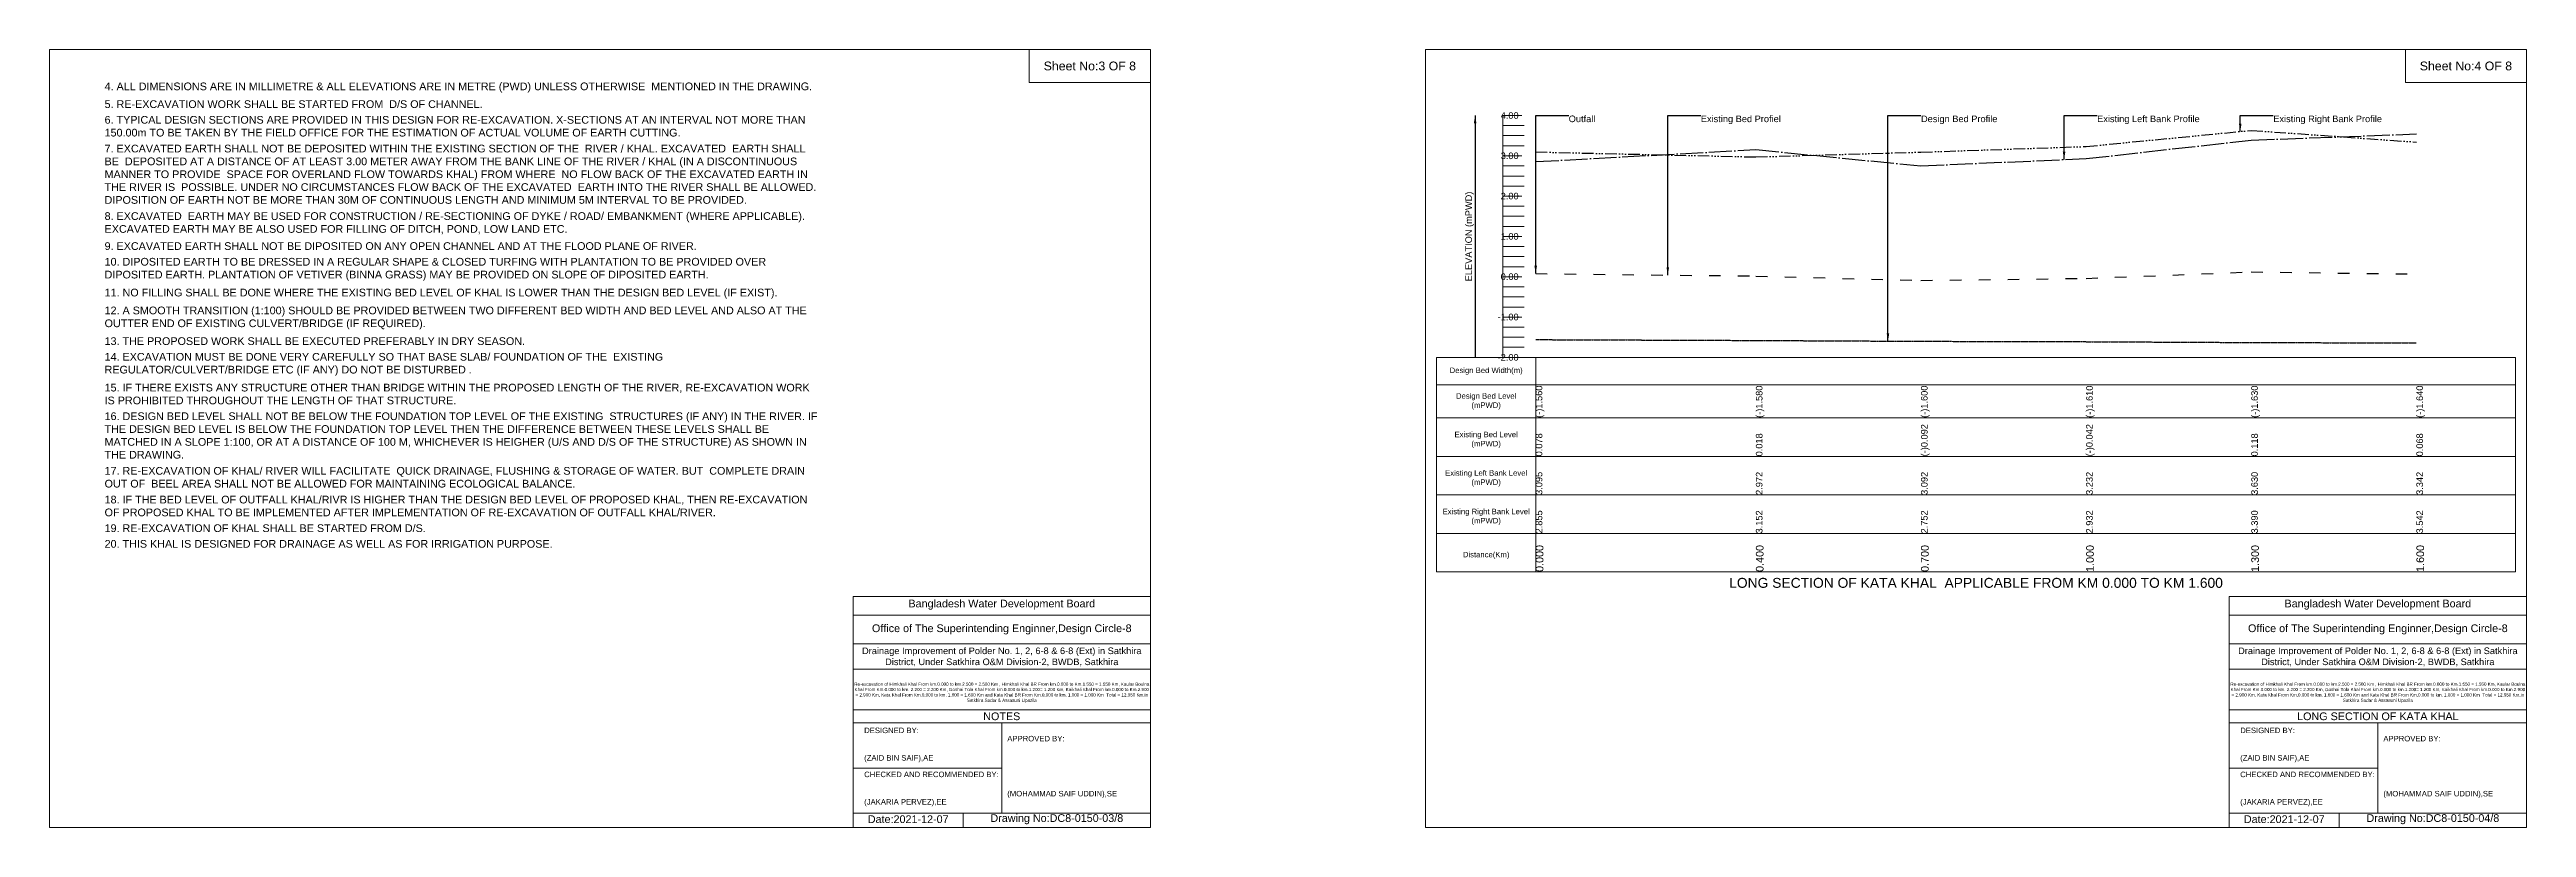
# Model space of a CAD drawing. Header units: inches. Extents: x 91000 to 628000, y -5656 to 0.
# Drawn here: x 500000 to 518000, y -5656 to 0 of the extents above; entities that cross this region are included whole.
import ezdxf

# ---------------------------------------------------------------- set-up
doc = ezdxf.new("R2010")
doc.units = ezdxf.units.IN
doc.header["$LTSCALE"] = 7
doc.header["$MEASUREMENT"] = 0
for name, pattern in [('ACAD_ISO03W100', [30, 12, -18]), ('ACAD_ISO04W100', [30, 24, -3, 0, -3]), ('ACAD_ISO14W100', [24, 12, -3, 0, -3, 0, -3, 0, -3]), ('CENTER', [2, 1.25, -0.25, 0.25, -0.25])]:
    doc.linetypes.add(name, pattern=pattern)
for name, color, linetype, lineweight in [('Cross Section Labels', 7, 'Continuous', 9), ('Design Bed Level Long Section', 7, 'CENTER', 25), ('Existing Bed Level for Long Section', 7, 'ACAD_ISO03W100', 25), ('Existing Left Bank of Long section', 7, 'ACAD_ISO04W100', 25), ('Existing Right Bank of Long Section', 7, 'ACAD_ISO14W100', 25), ('Long Section Border', 7, 'Continuous', 9), ('Long Section Labels', 7, 'Continuous', 9), ('Vscale for Long Section', 7, 'Continuous', 9)]:
    doc.layers.add(name, color=color, linetype=linetype, lineweight=lineweight)
doc.styles.get("Standard").update_dxf_attribs({"font": 'arial.ttf'})
doc.dimstyles.get("Standard").update_dxf_attribs({"dimtxt": 0.18, "dimasz": 0.18, "dimexe": 0.18, "dimexo": 0.0625, "dimgap": 0.09, "dimtad": 0, "dimtih": 1, "dimtoh": 1, "dimdec": 4, "dimzin": 0, "dimdsep": 46, "dimtxsty": 'Standard', "dimcen": 0.09, "dimadec": 0, "dimazin": 0, "dimtfac": 1, "dimtdec": 4, "dimtofl": 0, "dimtmove": 0, "dimatfit": 3, "dimfxl": 1, "dimtolj": 1, "dimtzin": 0, "dimarcsym": 0})

msp = doc.modelspace()

# ---------------------------------------------------------------- linework, layer by layer
at = {"layer": 'Cross Section Labels'}
for points in [[(500000, 0), (508000, 0), (508000, -5656), (500000, -5656)], [(507120, 0), (508000, 0), (508000, -240), (507120, -240)], [(510000, 0), (518000, 0), (518000, -5656), (510000, -5656)], [(517120, 0), (518000, 0), (518000, -240), (517120, -240)]]:
    msp.add_lwpolyline(points, close=True, dxfattribs=at)
for points in [[(505840, -5656), (505840, -3976), (508000, -3976)], [(505840, -4112), (508000, -4112)], [(515840, -5656), (515840, -3976), (518000, -3976)], [(515840, -4112), (518000, -4112)], [(505840, -4320), (508000, -4320)], [(515840, -4320), (518000, -4320)], [(505840, -4504), (508000, -4504)], [(515840, -4504), (518000, -4504)], [(505840, -4800), (508000, -4800)], [(515840, -4800), (518000, -4800)], [(505840, -4896), (508000, -4896)], [(506920, -4896), (506920, -5552)], [(515840, -4896), (518000, -4896)], [(516920, -4896), (516920, -5552)], [(505840, -5224), (506920, -5224)], [(515840, -5224), (516920, -5224)], [(505840, -5552), (508000, -5552)], [(506640, -5552), (506640, -5656)], [(515840, -5552), (518000, -5552)], [(516640, -5552), (516640, -5656)]]:
    msp.add_lwpolyline(points, dxfattribs=at)
at = {"layer": 'Design Bed Level Long Section'}
msp.add_lwpolyline([(510800, -2109), (512400, -2115), (513600, -2121), (514800, -2124), (516000, -2130), (517200, -2133)], dxfattribs=at)
at = {"layer": 'Existing Bed Level for Long Section'}
msp.add_lwpolyline([(510800, -1629), (512400, -1647), (513600, -1679), (514800, -1664), (516000, -1617), (517200, -1632)], dxfattribs=at)
at = {"layer": 'Existing Left Bank of Long section'}
msp.add_lwpolyline([(510800, -815), (512400, -728), (513600, -846), (514800, -793), (516000, -659), (517200, -614)], dxfattribs=at)
at = {"layer": 'Existing Right Bank of Long Section'}
msp.add_lwpolyline([(510800, -745), (512400, -781), (513600, -746), (514800, -705), (516000, -588), (517200, -673)], dxfattribs=at)
at = {"layer": 'Long Section Border'}
msp.add_lwpolyline([(510080, -2238), (517920, -2238), (517920, -3798), (510080, -3798)], close=True, dxfattribs=at)
for points in [[(510800, -2238), (510800, -3798)], [(510080, -2438), (517920, -2438)], [(510080, -2678), (517920, -2678)], [(510080, -2958), (517920, -2958)], [(510080, -3238), (517920, -3238)], [(510080, -3518), (517920, -3518)]]:
    msp.add_lwpolyline(points, dxfattribs=at)
at = {"layer": 'Vscale for Long Section'}
for points in [[(510560, -2238), (510560, -1945), (510560, -1652), (510560, -1359), (510560, -1066), (510560, -773), (510560, -480)], [(510560, -480), (510700, -480)], [(510560, -553), (510716, -553)], [(510560, -626), (510716, -626)], [(510560, -700), (510716, -700)], [(510560, -773), (510700, -773)], [(510560, -846), (510716, -846)], [(510560, -920), (510716, -920)], [(510560, -993), (510716, -993)], [(510560, -1066), (510700, -1066)], [(510560, -1139), (510716, -1139)], [(510560, -1212), (510716, -1212)], [(510560, -1286), (510716, -1286)], [(510560, -1359), (510700, -1359)], [(510560, -1432), (510716, -1432)], [(510560, -1506), (510716, -1506)], [(510560, -1579), (510716, -1579)], [(510560, -1652), (510700, -1652)], [(510560, -1725), (510716, -1725)], [(510560, -1798), (510716, -1798)], [(510560, -1872), (510716, -1872)], [(510560, -1945), (510700, -1945)], [(510560, -2018), (510716, -2018)], [(510560, -2092), (510716, -2092)], [(510560, -2165), (510716, -2165)], [(510560, -2238), (510700, -2238)]]:
    msp.add_lwpolyline(points, dxfattribs=at)

# ---------------------------------------------------------------- texts
at = {"layer": 'Cross Section Labels', "attachment_point": 5}
for s, insert, char_height in [('Sheet No:3 OF 8', (507560, -120), 64), ('Sheet No:4 OF 8', (517560, -120), 64), ('Bangladesh Water Development Board', (506920, -4036), 56), ('Bangladesh Water Development Board', (516920, -4036), 56), ('Office of The Superintending Enginner,Design Circle-8', (506920, -4216), 56), ('Office of The Superintending Enginner,Design Circle-8', (516920, -4216), 56)]:
    msp.add_mtext(s, dxfattribs=dict(at, insert=insert, char_height=char_height))
at = {"layer": 'Cross Section Labels'}
for s, insert, char_height, width, attachment_point in [('4. ALL DIMENSIONS ARE IN MILLIMETRE & ALL ELEVATIONS ARE IN METRE (PWD) UNLESS OTHERWISE  MENTIONED IN THE DRAWING.', (500400, -240), 56, 5200, 1), ('5. RE-EXCAVATION WORK SHALL BE STARTED FROM  D/S OF CHANNEL.', (500400, -369), 56, 5200, 1), ('6. TYPICAL DESIGN SECTIONS ARE PROVIDED IN THIS DESIGN FOR RE-EXCAVATION. X-SECTIONS AT AN INTERVAL NOT MORE THAN 150.00m TO BE TAKEN BY THE FIELD OFFICE FOR THE ESTIMATION OF ACTUAL VOLUME OF EARTH CUTTING.', (500400, -483), 56, 5200, 1), ('7. EXCAVATED EARTH SHALL NOT BE DEPOSITED WITHIN THE EXISTING SECTION OF THE  RIVER / KHAL. EXCAVATED  EARTH SHALL BE  DEPOSITED AT A DISTANCE OF AT LEAST 3.00 METER AWAY FROM THE BANK LINE OF THE RIVER / KHAL (IN A DISCONTINUOUS  MANNER TO PROVIDE  SPACE FOR OVERLAND FLOW TOWARDS KHAL) FROM WHERE  NO FLOW BACK OF THE EXCAVATED EARTH IN THE RIVER IS  POSSIBLE. UNDER NO CIRCUMSTANCES FLOW BACK OF THE EXCAVATED  EARTH INTO THE RIVER SHALL BE ALLOWED. DIPOSITION OF EARTH NOT BE MORE THAN 30M OF CONTINUOUS LENGTH AND MINIMUM 5M INTERVAL TO BE PROVIDED.', (500400, -692), 56, 5200, 1), ('8. EXCAVATED  EARTH MAY BE USED FOR CONSTRUCTION / RE-SECTIONING OF DYKE / ROAD/ EMBANKMENT (WHERE APPLICABLE). EXCAVATED EARTH MAY BE ALSO USED FOR FILLING OF DITCH, POND, LOW LAND ETC.', (500400, -1183), 56, 5200, 1), ('9. EXCAVATED EARTH SHALL NOT BE DIPOSITED ON ANY OPEN CHANNEL AND AT THE FLOOD PLANE OF RIVER.', (500400, -1401), 56, 5200, 1), ('10. DIPOSITED EARTH TO BE DRESSED IN A REGULAR SHAPE & CLOSED TURFING WITH PLANTATION TO BE PROVIDED OVER DIPOSITED EARTH. PLANTATION OF VETIVER (BINNA GRASS) MAY BE PROVIDED ON SLOPE OF DIPOSITED EARTH.^J', (500400, -1515), 56, 5200, 1), ('11. NO FILLING SHALL BE DONE WHERE THE EXISTING BED LEVEL OF KHAL IS LOWER THAN THE DESIGN BED LEVEL (IF EXIST).', (500400, -1739), 56, 5200, 1), ('12. A SMOOTH TRANSITION (1:100) SHOULD BE PROVIDED BETWEEN TWO DIFFERENT BED WIDTH AND BED LEVEL AND ALSO AT THE OUTTER END OF EXISTING CULVERT/BRIDGE (IF REQUIRED).', (500400, -1869), 56, 5200, 1), ('13. THE PROPOSED WORK SHALL BE EXECUTED PREFERABLY IN DRY SEASON.', (500400, -2092), 56, 5200, 1), ('14. EXCAVATION MUST BE DONE VERY CAREFULLY SO THAT BASE SLAB/ FOUNDATION OF THE  EXISTING REGULATOR/CULVERT/BRIDGE ETC (IF ANY) DO NOT BE DISTURBED .^J', (500400, -2206), 56, 5200, 1), ('15. IF THERE EXISTS ANY STRUCTURE OTHER THAN BRIDGE WITHIN THE PROPOSED LENGTH OF THE RIVER, RE-EXCAVATION WORK IS PROHIBITED THROUGHOUT THE LENGTH OF THAT STRUCTURE.', (500400, -2430), 56, 5200, 1), ('16. DESIGN BED LEVEL SHALL NOT BE BELOW THE FOUNDATION TOP LEVEL OF THE EXISTING  STRUCTURES (IF ANY) IN THE RIVER. IF THE DESIGN BED LEVEL IS BELOW THE FOUNDATION TOP LEVEL THEN THE DIFFERENCE BETWEEN THESE LEVELS SHALL BE MATCHED IN A SLOPE 1:100, OR AT A DISTANCE OF 100 M, WHICHEVER IS HEIGHER (U/S AND D/S OF THE STRUCTURE) AS SHOWN IN THE DRAWING.', (500400, -2638), 56, 5200, 1), ('17. RE-EXCAVATION OF KHAL/ RIVER WILL FACILITATE  QUICK DRAINAGE, FLUSHING & STORAGE OF WATER. BUT  COMPLETE DRAIN OUT OF  BEEL AREA SHALL NOT BE ALLOWED FOR MAINTAINING ECOLOGICAL BALANCE.', (500400, -3035), 56, 5200, 1), ('18. IF THE BED LEVEL OF OUTFALL KHAL/RIVR IS HIGHER THAN THE DESIGN BED LEVEL OF PROPOSED KHAL, THEN RE-EXCAVATION OF PROPOSED KHAL TO BE IMPLEMENTED AFTER IMPLEMENTATION OF RE-EXCAVATION OF OUTFALL KHAL/RIVER.', (500400, -3244), 56, 5200, 1), ('20. THIS KHAL IS DESIGNED FOR DRAINAGE AS WELL AS FOR IRRIGATION PURPOSE.^J', (500400, -3566), 56, 5200, 1), ('19. RE-EXCAVATION OF KHAL SHALL BE STARTED FROM D/S.', (500400, -3452), 56, 5200, 1), ('Drainage Improvement of Polder No. 1, 2, 6-8 & 6-8 (Ext) in Satkhira District, Under Satkhira O&M Division-2, BWDB, Satkhira', (506920, -4416), 48, 2240, 5), ('Drainage Improvement of Polder No. 1, 2, 6-8 & 6-8 (Ext) in Satkhira District, Under Satkhira O&M Division-2, BWDB, Satkhira', (516920, -4416), 48, 2240, 5), ('Re-excavation of Himkhali Khal From km.0.000 to km.2.500 = 2.500 Km , Himkhali Khal BR From km.0.000 to Km.1.550 = 1.550 Km, Kaular Boulna Khal From Km.0.000 to km. 2.200 = 2.200 Km, Goshai Tola Khal From km.0.000 to km.1.200= 1.200 Km, Kaikhali Khal From km.0.000 to Km.2.900 = 2.900 Km, Kata Khal From Km.0.000 to km. 1.600 = 1.600 Km and Kata Khal BR From Km.0.000 to km. 1.000 = 1.000 Km  Total = 12.950 Km.in Satkhira Sadar & Assasuni Upazila', (506920, -4676), 23.481, 2160, 5), ('Re-excavation of Himkhali Khal From km.0.000 to km.2.500 = 2.500 Km , Himkhali Khal BR From km.0.000 to Km.1.550 = 1.550 Km, Kaular Boulna Khal From Km.0.000 to km. 2.200 = 2.200 Km, Goshai Tola Khal From km.0.000 to km.1.200= 1.200 Km, Kaikhali Khal From km.0.000 to Km.2.900 = 2.900 Km, Kata Khal From Km.0.000 to km. 1.600 = 1.600 Km and Kata Khal BR From Km.0.000 to km. 1.000 = 1.000 Km  Total = 12.950 Km.in Satkhira Sadar & Assasuni Upazila', (516920, -4676), 23.481, 2160, 5), ('NOTES', (506920, -4848), 56, 2240, 5), ('LONG SECTION OF KATA KHAL ', (516920, -4848), 56, 2240, 5), ('DESIGNED BY:^J^J^J(ZAID BIN SAIF),AE', (505920, -5056), 40, 1120, 4), ('APPROVED BY:^J^J^J^J^J^J(MOHAMMAD SAIF UDDIN),SE', (506960, -5216), 40, 1120, 4), ('DESIGNED BY:^J^J^J(ZAID BIN SAIF),AE', (515920, -5056), 40, 1120, 4), ('APPROVED BY:^J^J^J^J^J^J(MOHAMMAD SAIF UDDIN),SE', (516960, -5216), 40, 1120, 4), ('CHECKED AND RECOMMENDED BY:^J^J^J(JAKARIA PERVEZ),EE', (505920, -5376), 40, 1120, 4), ('CHECKED AND RECOMMENDED BY:^J^J^J(JAKARIA PERVEZ),EE', (515920, -5376), 40, 1120, 4), ('Date:2021-12-07', (506240, -5596), 56, 1120, 5), ('Drawing No:DC8-0150-03/8', (507320, -5596), 56, 1760, 5), ('Date:2021-12-07', (516240, -5596), 56, 1120, 5), ('Drawing No:DC8-0150-04/8', (517320, -5596), 56, 1760, 5)]:
    msp.add_mtext(s, dxfattribs=dict(at, insert=insert, char_height=char_height, width=width, attachment_point=attachment_point))
at = {"layer": 'Long Section Border', "attachment_point": 5}
for s, insert, char_height in [('Design Bed Width(m)', (510440, -2338), 40), ('Design Bed Level^J(mPWD)', (510440, -2558), 40), ('Existing Bed Level^J(mPWD)', (510440, -2838), 40), ('Existing Left Bank Level^J(mPWD)', (510440, -3118), 40), ('Existing Right Bank Level^J(mPWD)', (510440, -3398), 40), ('Distance(Km)', (510440, -3678), 40), ('LONG SECTION OF KATA KHAL  APPLICABLE FROM KM 0.000 TO KM 1.600', (514000, -3878), 72)]:
    msp.add_mtext(s, dxfattribs=dict(at, insert=insert, char_height=char_height))
at = {"layer": 'Long Section Labels', "char_height": 48, "attachment_point": 1}
for s, insert in [('Outfall', (511040, -480)), ('Existing Bed Profiel', (512000, -480)), ('Design Bed Profile', (513600, -480)), ('Existing Left Bank Profile', (514880, -480)), ('Existing Right Bank Profile', (516160, -480))]:
    msp.add_mtext(s, dxfattribs=dict(at, insert=insert))
at = {"layer": 'Vscale for Long Section', "char_height": 48, "attachment_point": 6}
for s, insert in [('4.00', (510676, -480)), ('3.00', (510676, -773)), ('2.00', (510676, -1066)), ('1.00', (510676, -1359)), ('0.00', (510676, -1652)), ('-1.00', (510676, -1945)), ('-2.00', (510676, -2238))]:
    msp.add_mtext(s, dxfattribs=dict(at, insert=insert))
at = {"layer": 'Vscale for Long Section', "rotation": 90}
for s, insert, char_height, attachment_point in [('ELEVATION (mPWD)', (510320, -1359), 48, 5), ('(-)1.560', (510800, -2678), 48, 1), ('(-)1.580', (512400, -2678), 48, 1), ('(-)1.600', (513600, -2678), 48, 1), ('(-)1.610', (514800, -2678), 48, 1), ('(-)1.630', (516000, -2678), 48, 1), ('(-)1.640', (517200, -2678), 48, 1), ('0.078', (510800, -2958), 48, 1), ('0.018', (512400, -2958), 48, 1), ('(-)0.092', (513600, -2958), 48, 1), ('(-)0.042', (514800, -2958), 48, 1), ('0.118', (516000, -2958), 48, 1), ('0.068', (517200, -2958), 48, 1), ('3.095', (510800, -3238), 48, 1), ('2.972', (512400, -3238), 48, 1), ('3.092', (513600, -3238), 48, 1), ('3.232', (514800, -3238), 48, 1), ('3.630', (516000, -3238), 48, 1), ('3.342', (517200, -3238), 48, 1), ('2.855', (510800, -3518), 48, 1), ('3.152', (512400, -3518), 48, 1), ('2.752', (513600, -3518), 48, 1), ('2.932', (514800, -3518), 48, 1), ('3.390', (516000, -3518), 48, 1), ('3.542', (517200, -3518), 48, 1), ('0.000', (510800, -3798), 56, 1), ('0.400', (512400, -3798), 56, 1), ('0.700', (513600, -3798), 56, 1), ('1.000', (514800, -3798), 56, 1), ('1.300', (516000, -3798), 56, 1), ('1.600', (517200, -3798), 56, 1)]:
    msp.add_mtext(s, dxfattribs=dict(at, insert=insert, char_height=char_height, attachment_point=attachment_point))

# ---------------------------------------------------------------- leaders
at = {"layer": 'Long Section Labels', "annotation_type": 0, "has_hookline": 1, "hookline_direction": 0}
for points, text_width in [([(510800, -1629), (510800, -480), (511040, -480)], 186), ([(511760, -1640), (511760, -480), (512000, -480)], 571), ([(513360, -2120), (513360, -480), (513600, -480)], 547), ([(514640, -800), (514640, -480), (514880, -480)], 737), ([(515920, -596), (515920, -480), (516160, -480)], 782)]:
    msp.add_leader(points, dimstyle='Standard', override={"dimasz": 57.6}, dxfattribs=dict(at, text_width=text_width))
at = {"layer": 'Vscale for Long Section'}
msp.add_leader([(510360, -480), (510360, -2238)], dimstyle='Standard', override={"dimasz": 57.6}, dxfattribs=at)

doc.saveas('drawing.dxf')
